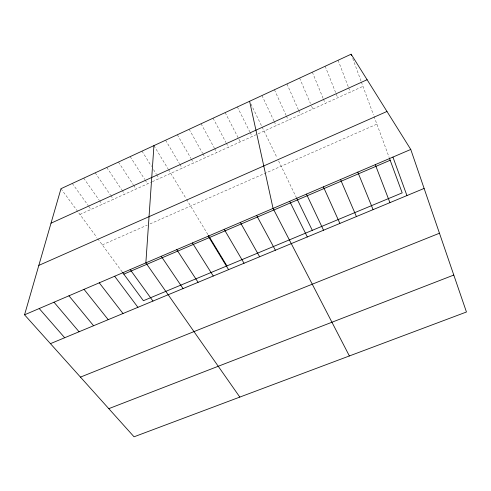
<?xml version="1.0" encoding="UTF-8"?>
<svg xmlns="http://www.w3.org/2000/svg" width="491" height="491" viewBox="0 0 491 491"><rect width="100%" height="100%" fill="white"/><g stroke="black" fill="none" stroke-linecap="round" stroke-linejoin="round"><path stroke-width="0.37" stroke-dasharray="2.46 1.84" d="M79.916 214.45L151.645 181.989M152.327 181.682L362.978 86.355M102.306 244.874L147.239 225.117M150.007 223.902L376.885 124.131M60.976 188.697L96.85 237.466M97.758 238.7L122.087 271.769M72.3 183.45L88.325 205.723M88.767 206.343L90.995 209.436M83.709 178.159L99.078 200.015M99.513 200.641L102.153 204.391M95.199 172.832L110.352 194.89M110.788 195.522L113.384 199.303M106.774 167.468L121.707 189.735M122.136 190.367L124.696 194.184M118.435 162.061L133.214 184.641M133.626 185.267L136.093 189.029M130.183 156.617L144.735 179.405M145.14 180.037L147.564 183.837M142.016 151.13L151.566 166.467M153.554 169.659L156.341 174.133M156.739 174.771L159.127 178.607M153.941 145.606L168.026 168.824M168.419 169.469L185.782 198.082M186.525 199.309L208.116 234.894M165.596 140.205L179.454 163.632M179.835 164.282L182.149 168.186M177.337 134.761L190.956 158.403M191.337 159.059L193.607 163M189.164 129.28L202.544 153.137M202.918 153.8L205.146 157.777M201.077 123.757L214.217 147.834M214.579 148.503L216.77 152.517M213.076 118.196L225.97 142.494M226.326 143.169L228.475 147.22M225.166 112.592L240.265 141.887M237.343 106.946L249.784 131.809M250.122 132.478L252.141 136.51M250.926 103.975L261.795 126.353M262.126 127.028L277.01 157.685M278.606 160.968L296.177 197.155M261.973 95.53L273.892 120.854M274.217 121.541L276.145 125.647M274.426 89.761L286.075 115.317M286.394 116.011L288.278 120.154M286.971 83.943L298.35 109.745M298.657 110.438L300.504 114.624M299.608 78.087L310.416 103.423M311.613 106.24L312.816 109.051M312.35 72.183L323.213 98.581M323.501 99.274L325.22 103.441M325.183 66.236L337.71 97.789M338.109 60.24L348.401 87.134M348.671 87.846L350.298 92.093M352.716 58.484L361.137 81.353M361.401 82.065L373.504 114.949M374.025 116.361L389.185 157.55"/><path stroke-width="0.74" d="M153.941 145.606L145.858 262.869L239.817 397.09M24.55 314.817L60.976 188.697L351.139 54.2L410.758 149.448L466.45 312.006L134.049 436.8L24.55 314.817L410.758 149.448M51.009 223.196L367.108 79.708M38.82 265.398L386.982 111.463M123.836 274.144L390.179 160.256M50.438 343.657L424.114 188.44M80.469 377.106L439.463 233.231M108.793 408.659L453.788 275.052M39.212 308.538L64.683 337.74M54.01 302.198L79.063 331.769M68.955 295.803L93.572 325.742M84.035 289.34L108.216 319.659M99.268 282.822L122.996 313.516M114.649 276.237L137.916 307.323M122.523 272.358L143.39 300.719L402.184 192.877L389.431 158.225M130.176 269.584L152.977 301.063M161.226 256.29L183.069 288.567M176.742 249.649L198.1 282.325M192.411 242.941L213.266 276.022M208.503 235.533L226.934 265.907M208.227 236.165L228.579 269.663M224.197 229.328L244.033 263.244M240.326 222.423L259.629 256.762M256.615 215.445L275.377 250.22M349.377 355.957L273.064 208.405L249.612 101.263M289.678 201.292L307.323 236.95M296.509 197.836L312.288 230.334M306.458 194.105L323.532 230.218M323.403 186.85L339.889 223.423M340.521 179.522L356.411 216.562M357.81 172.114L373.086 209.632M375.277 164.638L389.928 202.642M351.139 54.2L351.666 55.63M392.929 157.083L406.941 195.571"/></g></svg>
